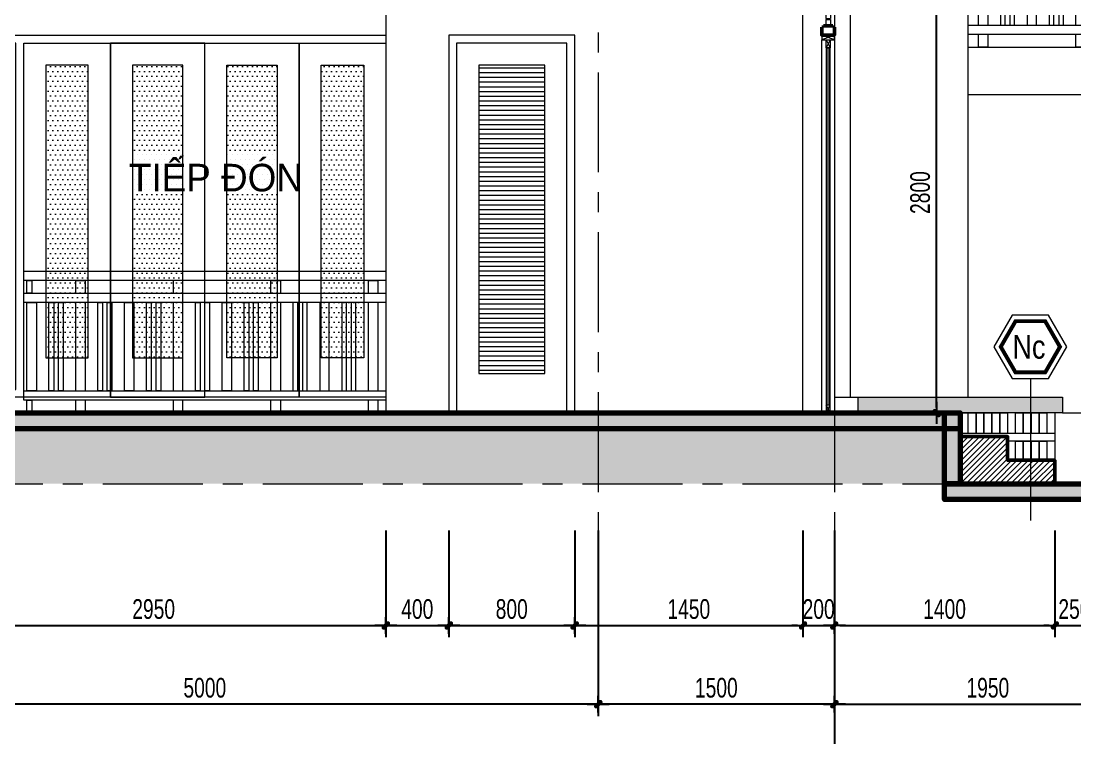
# Model space of a CAD drawing. Header units: inches. Extents: x 88947 to 296847, y 35049 to 161062.
# Drawn here: x 221069 to 227764, y 145043 to 149597 of the extents above; entities that cross this region are included whole.
import ezdxf
from ezdxf.xclip import XClip

# ---------------------------------------------------------------- set-up
doc = ezdxf.new("R2010")
doc.units = ezdxf.units.IN
doc.header["$MEASUREMENT"] = 0
doc.header["$XCLIPFRAME"] = 0
doc.header["$PDMODE"] = 1
doc.linetypes.add('ACAD_ISO03W100', pattern=[30, 12, -18])
doc.linetypes.add('CENTER', pattern=[50.8, 31.75, -6.35, 6.35, -6.35])
for name, color, linetype, lineweight in [('A-Dims', 145, 'Continuous', 25), ('CUA', 42, 'Continuous', 20), ('DIM', 7, 'Continuous', 25), ('HACTH', 8, 'Continuous', 5), ('KHUNG 1', 6, 'Continuous', 70), ('KY HIEU', 4, 'Continuous', 25), ('mb$0$CUA', 42, 'Continuous', 20), ('mb$0$net manh', 251, 'Continuous', 5), ('THAY', 3, 'Continuous', 18), ('TRUC', 252, 'ACAD_ISO03W100', 13), ('TUONG', 4, 'Continuous', 50)]:
    doc.layers.add(name, color=color, linetype=linetype, lineweight=lineweight)
doc.layers.add('text', color=2, linetype='Continuous')
doc.styles.add('DDCo-B-Helve-condense', font='VHELVCB.TTF')
doc.styles.add('FRANKO', font='VFRANKO.TTF')
doc.styles.add('VNI-HELVE-CONDENSE', font='VNARIAL.TTF', dxfattribs={"width": 0.7})
doc.dimstyles.new('TAS-100', dxfattribs={"dimscale": 50, "dimtxt": 2.5, "dimasz": 0.7, "dimexe": 1.5, "dimexo": 1.5, "dimgap": 0.8, "dimtad": 1, "dimdec": 0, "dimzin": 3, "dimdsep": 46, "dimtxsty": 'VNI-HELVE-CONDENSE', "dimblk": 'TICK', "dimcen": 2.5, "dimclrt": 71, "dimazin": 2, "dimtfac": 0.75, "dimtdec": 0, "dimtix": 1, "dimtmove": 2, "dimatfit": 2, "dimldrblk": 'TICK123', "dimfxl": 1.5, "dimtolj": 1, "dimtzin": 0, "dimarcsym": 0})
pattern_1 = [(45, (219835.79, 146657.526), (13.25825, 48.61359), [62.5, -12.5, 0, -12.5])]
pattern_2 = [(45, (227035.79, 146657.526), (-17.6777, 17.6777), [])]
pattern_3 = [(37.5, (348452.225, 85915.8), (-0.6299336, 19.2682377), [0, -15.2, 0, -17, 0, -16.25]), (7.5, (348452.225, 85915.8), (17.697767, 28.2214607), [0, -8.2, 0, -13.7, 0, -5.25]), (327.5, (348439.925, 85915.8), (31.1414186, 0.0565905), [0, -5, 0, -18, 0, -23.5]), (317.5, (348439.925, 85915.8), (30.061266, 8.7767556), [0, -2.5, 0, -11.8, 0, -13.5])]

# ---------------------------------------------------------------- blocks, each defined once
blk = doc.blocks.new('TICK')
at = {"layer": 'A-Dims', "color": 1}
for p, q in [((-2, 0), (2, 0)), ((0, 1.5), (0, -1.5))]:
    blk.add_line(p, q, dxfattribs=at)
at = {"layer": 'A-Dims', "color": 1, "const_width": 0.788}
blk.add_lwpolyline([(-0.33, -0.35), (0.38, 0.38)], dxfattribs=at)
at = {"layer": 'A-Dims', "color": 1, "const_width": 0.394}
for points in [[(0.24, 0.52, -0.414214), (0.52, 0.52, -1)], [(0.52, 0.52, -0.414214), (0.52, 0.24, -1)], [(-0.47, -0.21, 0.414214), (-0.47, -0.49, 1)], [(-0.47, -0.49, 0.414214), (-0.19, -0.49, 1)]]:
    blk.add_lwpolyline(points, format="xyb", dxfattribs=at)
blk = doc.blocks.new('*D1147')
at = {"layer": 'Defpoints', "color": 0}
for p in [(223385.8, 146436), (223785.8, 146436), (223785.8, 145757.5)]:
    blk.add_point(p, dxfattribs=at)
at = {"layer": 'DIM', "color": 0, "lineweight": -2}
for p, q in [((223385.8, 146361), (223385.8, 145682.5)), ((223785.8, 146361), (223785.8, 145682.5)), ((223420.8, 145757.5), (223750.8, 145757.5))]:
    blk.add_line(p, q, dxfattribs=at)
at = {"layer": 'DIM', "color": 0, "lineweight": -2, "xscale": 35, "yscale": 35, "zscale": 35, "rotation": 180}
blk.add_blockref('TICK', (223385.8, 145757.5), dxfattribs=at)
at = {"layer": 'DIM', "color": 0, "lineweight": -2, "xscale": 35, "yscale": 35, "zscale": 35}
blk.add_blockref('TICK', (223785.8, 145757.5), dxfattribs=at)
at = {"layer": 'DIM', "color": 71, "insert": (223585.8, 145861.3), "char_height": 125, "attachment_point": 5, "style": 'VNI-HELVE-CONDENSE'}
blk.add_mtext('\\A1;400', dxfattribs=at)
blk = doc.blocks.new('TICK123')
at = {"layer": 'A-Dims', "color": 1}
blk.add_lwpolyline([(0.05, 0, 0, 0.84, 0), (-2.11, 0, 8.4, 8.4, 0)], format="xyseb", dxfattribs=at)
blk = doc.blocks.new('*D1148')
at = {"layer": 'Defpoints', "color": 0}
for p in [(223785.8, 146436), (224585.8, 146436), (224585.8, 145757.5)]:
    blk.add_point(p, dxfattribs=at)
at = {"layer": 'DIM', "color": 0, "lineweight": -2}
for p, q in [((223785.8, 146361), (223785.8, 145682.5)), ((224585.8, 146361), (224585.8, 145682.5)), ((223820.8, 145757.5), (224550.8, 145757.5))]:
    blk.add_line(p, q, dxfattribs=at)
at = {"layer": 'DIM', "color": 0, "lineweight": -2, "xscale": 35, "yscale": 35, "zscale": 35, "rotation": 180}
blk.add_blockref('TICK', (223785.8, 145757.5), dxfattribs=at)
at = {"layer": 'DIM', "color": 0, "lineweight": -2, "xscale": 35, "yscale": 35, "zscale": 35}
blk.add_blockref('TICK', (224585.8, 145757.5), dxfattribs=at)
at = {"layer": 'DIM', "color": 71, "insert": (224185.8, 145861.3), "char_height": 125, "attachment_point": 5, "style": 'VNI-HELVE-CONDENSE'}
blk.add_mtext('\\A1;800', dxfattribs=at)
blk = doc.blocks.new('*D1149')
at = {"layer": 'Defpoints', "color": 0}
for p in [(224585.8, 146436), (226035.8, 146436), (226035.8, 145757.5)]:
    blk.add_point(p, dxfattribs=at)
at = {"layer": 'DIM', "color": 0, "lineweight": -2}
for p, q in [((224585.8, 146361), (224585.8, 145682.5)), ((226035.8, 146361), (226035.8, 145682.5)), ((224620.8, 145757.5), (226000.8, 145757.5))]:
    blk.add_line(p, q, dxfattribs=at)
at = {"layer": 'DIM', "color": 0, "lineweight": -2, "xscale": 35, "yscale": 35, "zscale": 35, "rotation": 180}
blk.add_blockref('TICK', (224585.8, 145757.5), dxfattribs=at)
at = {"layer": 'DIM', "color": 0, "lineweight": -2, "xscale": 35, "yscale": 35, "zscale": 35}
blk.add_blockref('TICK', (226035.8, 145757.5), dxfattribs=at)
at = {"layer": 'DIM', "color": 71, "insert": (225310.8, 145861.3), "char_height": 125, "attachment_point": 5, "style": 'VNI-HELVE-CONDENSE'}
blk.add_mtext('\\A1;1450', dxfattribs=at)
blk = doc.blocks.new('*D1150')
at = {"layer": 'Defpoints', "color": 0}
for p in [(226035.8, 146436), (226235.8, 146436), (226235.8, 145757.5)]:
    blk.add_point(p, dxfattribs=at)
at = {"layer": 'DIM', "color": 0, "lineweight": -2}
for p, q in [((226035.8, 146361), (226035.8, 145682.5)), ((226235.8, 146361), (226235.8, 145682.5)), ((226000.8, 145757.5), (225965.8, 145757.5)), ((226035.8, 145757.5), (226235.8, 145757.5)), ((226270.8, 145757.5), (226305.8, 145757.5))]:
    blk.add_line(p, q, dxfattribs=at)
at = {"layer": 'DIM', "color": 0, "lineweight": -2, "xscale": 35, "yscale": 35, "zscale": 35}
blk.add_blockref('TICK', (226035.8, 145757.5), dxfattribs=at)
at = {"layer": 'DIM', "color": 0, "lineweight": -2, "xscale": 35, "yscale": 35, "zscale": 35, "rotation": 180}
blk.add_blockref('TICK', (226235.8, 145757.5), dxfattribs=at)
at = {"layer": 'DIM', "color": 71, "insert": (226135.8, 145861.3), "char_height": 125, "attachment_point": 5, "style": 'VNI-HELVE-CONDENSE'}
blk.add_mtext('\\A1;200', dxfattribs=at)
blk = doc.blocks.new('*D1151')
at = {"layer": 'Defpoints', "color": 0}
for p in [(226235.8, 146436), (227635.8, 146436), (227635.8, 145757.5)]:
    blk.add_point(p, dxfattribs=at)
at = {"layer": 'DIM', "color": 0, "lineweight": -2}
for p, q in [((226235.8, 146361), (226235.8, 145682.5)), ((227635.8, 146361), (227635.8, 145682.5)), ((226270.8, 145757.5), (227600.8, 145757.5))]:
    blk.add_line(p, q, dxfattribs=at)
at = {"layer": 'DIM', "color": 0, "lineweight": -2, "xscale": 35, "yscale": 35, "zscale": 35, "rotation": 180}
blk.add_blockref('TICK', (226235.8, 145757.5), dxfattribs=at)
at = {"layer": 'DIM', "color": 0, "lineweight": -2, "xscale": 35, "yscale": 35, "zscale": 35}
blk.add_blockref('TICK', (227635.8, 145757.5), dxfattribs=at)
at = {"layer": 'DIM', "color": 71, "insert": (226935.8, 145861.3), "char_height": 125, "attachment_point": 5, "style": 'VNI-HELVE-CONDENSE'}
blk.add_mtext('\\A1;1400', dxfattribs=at)
blk = doc.blocks.new('*D1152')
at = {"layer": 'Defpoints', "color": 0}
for p in [(227635.8, 146436), (227885.8, 146436), (227885.8, 145757.5)]:
    blk.add_point(p, dxfattribs=at)
at = {"layer": 'DIM', "color": 0, "lineweight": -2}
for p, q in [((227635.8, 146361), (227635.8, 145682.5)), ((227885.8, 146361), (227885.8, 145682.5)), ((227600.8, 145757.5), (227565.8, 145757.5)), ((227635.8, 145757.5), (227885.8, 145757.5)), ((227920.8, 145757.5), (227955.8, 145757.5))]:
    blk.add_line(p, q, dxfattribs=at)
at = {"layer": 'DIM', "color": 0, "lineweight": -2, "xscale": 35, "yscale": 35, "zscale": 35}
blk.add_blockref('TICK', (227635.8, 145757.5), dxfattribs=at)
at = {"layer": 'DIM', "color": 0, "lineweight": -2, "xscale": 35, "yscale": 35, "zscale": 35, "rotation": 180}
blk.add_blockref('TICK', (227885.8, 145757.5), dxfattribs=at)
at = {"layer": 'DIM', "color": 71, "insert": (227760.8, 145861.3), "char_height": 125, "attachment_point": 5, "style": 'VNI-HELVE-CONDENSE'}
blk.add_mtext('\\A1;250', dxfattribs=at)
blk = doc.blocks.new('*D1154')
at = {"layer": 'Defpoints', "color": 0}
for p in [(226235.8, 146436), (228185.8, 146436), (228185.8, 145257.5)]:
    blk.add_point(p, dxfattribs=at)
at = {"layer": 'DIM', "color": 0, "lineweight": -2}
for p, q in [((226235.8, 146361), (226235.8, 145182.5)), ((228185.8, 146361), (228185.8, 145182.5)), ((226270.8, 145257.5), (228150.8, 145257.5))]:
    blk.add_line(p, q, dxfattribs=at)
at = {"layer": 'DIM', "color": 0, "lineweight": -2, "xscale": 35, "yscale": 35, "zscale": 35, "rotation": 180}
blk.add_blockref('TICK', (226235.8, 145257.5), dxfattribs=at)
at = {"layer": 'DIM', "color": 0, "lineweight": -2, "xscale": 35, "yscale": 35, "zscale": 35}
blk.add_blockref('TICK', (228185.8, 145257.5), dxfattribs=at)
at = {"layer": 'DIM', "color": 71, "insert": (227210.8, 145361.3), "char_height": 125, "attachment_point": 5, "style": 'VNI-HELVE-CONDENSE'}
blk.add_mtext('\\A1;1950', dxfattribs=at)
blk = doc.blocks.new('*D1155')
at = {"layer": 'Defpoints', "color": 0}
for p in [(224735.8, 146436), (226235.8, 146436), (224735.8, 145257.5)]:
    blk.add_point(p, dxfattribs=at)
at = {"layer": 'DIM', "color": 0, "lineweight": -2}
for p, q in [((224735.8, 146361), (224735.8, 145182.5)), ((226235.8, 146361), (226235.8, 145182.5)), ((226200.8, 145257.5), (224770.8, 145257.5))]:
    blk.add_line(p, q, dxfattribs=at)
at = {"layer": 'DIM', "color": 0, "lineweight": -2, "xscale": 35, "yscale": 35, "zscale": 35, "rotation": 180}
blk.add_blockref('TICK', (224735.8, 145257.5), dxfattribs=at)
at = {"layer": 'DIM', "color": 0, "lineweight": -2, "xscale": 35, "yscale": 35, "zscale": 35}
blk.add_blockref('TICK', (226235.8, 145257.5), dxfattribs=at)
at = {"layer": 'DIM', "color": 71, "insert": (225485.8, 145361.3), "char_height": 125, "attachment_point": 5, "style": 'VNI-HELVE-CONDENSE'}
blk.add_mtext('\\A1;1500', dxfattribs=at)
blk = doc.blocks.new('*D1156')
at = {"layer": 'Defpoints', "color": 0}
for p in [(219735.8, 146436), (224735.8, 146436), (219735.8, 145257.5)]:
    blk.add_point(p, dxfattribs=at)
at = {"layer": 'DIM', "color": 0, "lineweight": -2}
for p, q in [((219735.8, 146361), (219735.8, 145182.5)), ((224735.8, 146361), (224735.8, 145182.5)), ((224700.8, 145257.5), (219770.8, 145257.5))]:
    blk.add_line(p, q, dxfattribs=at)
at = {"layer": 'DIM', "color": 0, "lineweight": -2, "xscale": 35, "yscale": 35, "zscale": 35, "rotation": 180}
blk.add_blockref('TICK', (219735.8, 145257.5), dxfattribs=at)
at = {"layer": 'DIM', "color": 0, "lineweight": -2, "xscale": 35, "yscale": 35, "zscale": 35}
blk.add_blockref('TICK', (224735.8, 145257.5), dxfattribs=at)
at = {"layer": 'DIM', "color": 71, "insert": (222235.8, 145361.3), "char_height": 125, "attachment_point": 5, "style": 'VNI-HELVE-CONDENSE'}
blk.add_mtext('\\A1;5000', dxfattribs=at)
blk = doc.blocks.new('*D1157')
at = {"layer": 'Defpoints', "color": 0}
for p in [(219735.8, 146436), (226235.8, 146436), (219735.8, 144757.5)]:
    blk.add_point(p, dxfattribs=at)
at = {"layer": 'DIM', "color": 0, "lineweight": -2}
for p, q in [((219735.8, 146361), (219735.8, 144682.5)), ((226235.8, 146361), (226235.8, 144682.5)), ((226200.8, 144757.5), (219770.8, 144757.5))]:
    blk.add_line(p, q, dxfattribs=at)
at = {"layer": 'DIM', "color": 0, "lineweight": -2, "xscale": 35, "yscale": 35, "zscale": 35, "rotation": 180}
blk.add_blockref('TICK', (219735.8, 144757.5), dxfattribs=at)
at = {"layer": 'DIM', "color": 0, "lineweight": -2, "xscale": 35, "yscale": 35, "zscale": 35}
blk.add_blockref('TICK', (226235.8, 144757.5), dxfattribs=at)
at = {"layer": 'DIM', "color": 71, "insert": (222985.8, 144861.3), "char_height": 125, "attachment_point": 5, "style": 'VNI-HELVE-CONDENSE'}
blk.add_mtext('\\A1;6500', dxfattribs=at)
blk = doc.blocks.new('*D2436')
at = {"layer": 'Defpoints', "color": 0}
for p in [(226235.8, 146436), (228185.8, 146436), (228185.8, 144757.5)]:
    blk.add_point(p, dxfattribs=at)
at = {"layer": 'DIM', "color": 0, "lineweight": -2}
for p, q in [((226235.8, 146361), (226235.8, 144682.5)), ((228185.8, 146361), (228185.8, 144682.5)), ((226270.8, 144757.5), (228150.8, 144757.5))]:
    blk.add_line(p, q, dxfattribs=at)
at = {"layer": 'DIM', "color": 0, "lineweight": -2, "xscale": 35, "yscale": 35, "zscale": 35, "rotation": 180}
blk.add_blockref('TICK', (226235.8, 144757.5), dxfattribs=at)
at = {"layer": 'DIM', "color": 0, "lineweight": -2, "xscale": 35, "yscale": 35, "zscale": 35}
blk.add_blockref('TICK', (228185.8, 144757.5), dxfattribs=at)
at = {"layer": 'DIM', "color": 71, "insert": (227210.8, 144861.3), "char_height": 125, "attachment_point": 5, "style": 'VNI-HELVE-CONDENSE'}
blk.add_mtext('\\A1;1950', dxfattribs=at)
blk = doc.blocks.new('A$C2DBA7D71')
at = {"layer": 'THAY'}
for p, q in [((-55, 340), (-55, 300)), ((-25, 340), (-25, 300)), ((-55, 300), (-25, 300)), ((-55, 295), (-25, 295)), ((-55, 295), (-55, 105)), ((-50, 300), (-50, 295)), ((-30, 300), (-30, 295)), ((-25, 295), (-25, 105)), ((-55, 105), (-25, 105)), ((-55, 100), (-25, 100)), ((-55, 100), (-55, 60)), ((-50, 100), (-50, 105)), ((-30, 100), (-30, 105)), ((-25, 100), (-25, 60))]:
    blk.add_line(p, q, dxfattribs=at)
at = {"layer": 'TUONG'}
for p, q in [((-70, 350), (-80, 350)), ((-70, 350), (-70, 340)), ((-10, 350), (-10, 340)), ((-10, 350), (0, 350)), ((-70, 50), (-80, 50)), ((-70, 50), (-70, 60)), ((-10, 50), (-10, 60)), ((-10, 50), (0, 50))]:
    blk.add_line(p, q, dxfattribs=at)
for points in [[(-80, 350), (-80, 400), (0, 400), (0, 350)], [(-10, 340), (-70, 340)], [(-80, 50), (-80, 0), (0, 0), (0, 50)], [(-10, 60), (-70, 60)]]:
    blk.add_lwpolyline(points, dxfattribs=at)
blk = doc.blocks.new('*D3948')
at = {"layer": 'Defpoints', "color": 0}
for p in [(226235.8, 146436), (228185.8, 146436), (228185.8, 145257.5)]:
    blk.add_point(p, dxfattribs=at)
at = {"layer": 'DIM', "color": 0, "lineweight": -2}
for p, q in [((226235.8, 146361), (226235.8, 145182.5)), ((228185.8, 146361), (228185.8, 145182.5)), ((226270.8, 145257.5), (228150.8, 145257.5))]:
    blk.add_line(p, q, dxfattribs=at)
at = {"layer": 'DIM', "color": 0, "lineweight": -2, "xscale": 35, "yscale": 35, "zscale": 35, "rotation": 180}
blk.add_blockref('TICK', (226235.8, 145257.5), dxfattribs=at)
at = {"layer": 'DIM', "color": 0, "lineweight": -2, "xscale": 35, "yscale": 35, "zscale": 35}
blk.add_blockref('TICK', (228185.8, 145257.5), dxfattribs=at)
at = {"layer": 'DIM', "color": 71, "insert": (227210.8, 145361.3), "char_height": 125, "attachment_point": 5, "style": 'VNI-HELVE-CONDENSE'}
blk.add_mtext('\\A1;1950', dxfattribs=at)
blk = doc.blocks.new('*D3949')
at = {"layer": 'Defpoints', "color": 0}
for p in [(224735.8, 146436), (226235.8, 146436), (224735.8, 145257.5)]:
    blk.add_point(p, dxfattribs=at)
at = {"layer": 'DIM', "color": 0, "lineweight": -2}
for p, q in [((224735.8, 146361), (224735.8, 145182.5)), ((226235.8, 146361), (226235.8, 145182.5)), ((226200.8, 145257.5), (224770.8, 145257.5))]:
    blk.add_line(p, q, dxfattribs=at)
at = {"layer": 'DIM', "color": 0, "lineweight": -2, "xscale": 35, "yscale": 35, "zscale": 35, "rotation": 180}
blk.add_blockref('TICK', (224735.8, 145257.5), dxfattribs=at)
at = {"layer": 'DIM', "color": 0, "lineweight": -2, "xscale": 35, "yscale": 35, "zscale": 35}
blk.add_blockref('TICK', (226235.8, 145257.5), dxfattribs=at)
at = {"layer": 'DIM', "color": 71, "insert": (225485.8, 145361.3), "char_height": 125, "attachment_point": 5, "style": 'VNI-HELVE-CONDENSE'}
blk.add_mtext('\\A1;1500', dxfattribs=at)
blk = doc.blocks.new('*D3950')
at = {"layer": 'Defpoints', "color": 0}
for p in [(219735.8, 146436), (224735.8, 146436), (219735.8, 145257.5)]:
    blk.add_point(p, dxfattribs=at)
at = {"layer": 'DIM', "color": 0, "lineweight": -2}
for p, q in [((219735.8, 146361), (219735.8, 145182.5)), ((224735.8, 146361), (224735.8, 145182.5)), ((224700.8, 145257.5), (219770.8, 145257.5))]:
    blk.add_line(p, q, dxfattribs=at)
at = {"layer": 'DIM', "color": 0, "lineweight": -2, "xscale": 35, "yscale": 35, "zscale": 35, "rotation": 180}
blk.add_blockref('TICK', (219735.8, 145257.5), dxfattribs=at)
at = {"layer": 'DIM', "color": 0, "lineweight": -2, "xscale": 35, "yscale": 35, "zscale": 35}
blk.add_blockref('TICK', (224735.8, 145257.5), dxfattribs=at)
at = {"layer": 'DIM', "color": 71, "insert": (222235.8, 145361.3), "char_height": 125, "attachment_point": 5, "style": 'VNI-HELVE-CONDENSE'}
blk.add_mtext('\\A1;5000', dxfattribs=at)
blk = doc.blocks.new('A$C57A01009')
for points in [[(1600, 840), (-1600, 840), (-1600, 900), (1600, 900), (1600, 840), (1600, 840)], [(-1270, 760), (-1270, 840), (-1210, 840), (-1210, 760)], [(-590, 760), (-590, 840), (-650, 840), (-650, 760)], [(-30, 760), (-30, 840), (30, 840), (30, 760)], [(590, 760), (590, 840), (650, 840), (650, 760)], [(1270, 760), (1270, 840), (1210, 840), (1210, 760)], [(1600, 700), (-1600, 700), (-1600, 760), (1600, 760), (1600, 700), (1600, 700)], [(-1270, 140), (-1270, 700)], [(-1210, 700), (-1210, 140)], [(-650, 700), (-650, 140)], [(-590, 140), (-590, 700)], [(-30, 140), (-30, 700)], [(30, 700), (30, 140)], [(590, 140), (590, 700)], [(650, 700), (650, 140)], [(1210, 700), (1210, 140)], [(1270, 140), (1270, 700)], [(1600, 80), (-1600, 80), (-1600, 140), (1600, 140), (1600, 80), (1600, 80)], [(-1210, 80), (-1210, 0), (-1270, 0), (-1270, 80)], [(-650, 80), (-650, 0), (-590, 0), (-590, 80)], [(30, 80), (30, 0), (-30, 0), (-30, 80)], [(650, 80), (650, 0), (590, 0), (590, 80)], [(1210, 80), (1210, 0), (1270, 0), (1270, 80)]]:
    blk.add_lwpolyline(points)
for points in [[(-1580, 840), (-1550, 840), (-1550, 760), (-1580, 760)], [(1580, 840), (1550, 840), (1550, 760), (1580, 760)], [(-1580, 700), (-1520, 700), (-1520, 140), (-1580, 140)], [(-1440, 700), (-1410, 700), (-1410, 140), (-1440, 140)], [(-1380, 700), (-1350, 700), (-1350, 140), (-1380, 140)], [(-1130, 700), (-1100, 700), (-1100, 140), (-1130, 140)], [(-1070, 700), (-1040, 700), (-1040, 140), (-1070, 140)], [(-960, 700), (-900, 700), (-900, 140), (-960, 140)], [(-820, 700), (-790, 700), (-790, 140), (-820, 140)], [(-760, 700), (-730, 700), (-730, 140), (-760, 140)], [(-510, 700), (-480, 700), (-480, 140), (-510, 140)], [(-450, 700), (-420, 700), (-420, 140), (-450, 140)], [(-340, 700), (-280, 700), (-280, 140), (-340, 140)], [(-200, 700), (-170, 700), (-170, 140), (-200, 140)], [(-140, 700), (-110, 700), (-110, 140), (-140, 140)], [(140, 700), (110, 700), (110, 140), (140, 140)], [(200, 700), (170, 700), (170, 140), (200, 140)], [(340, 700), (280, 700), (280, 140), (340, 140)], [(450, 700), (420, 700), (420, 140), (450, 140)], [(510, 700), (480, 700), (480, 140), (510, 140)], [(760, 700), (730, 700), (730, 140), (760, 140)], [(820, 700), (790, 700), (790, 140), (820, 140)], [(960, 700), (900, 700), (900, 140), (960, 140)], [(1070, 700), (1040, 700), (1040, 140), (1070, 140)], [(1130, 700), (1100, 700), (1100, 140), (1130, 140)], [(1380, 700), (1350, 700), (1350, 140), (1380, 140)], [(1440, 700), (1410, 700), (1410, 140), (1440, 140)], [(1580, 700), (1520, 700), (1520, 140), (1580, 140)], [(-1580, 80), (-1550, 80), (-1550, 0), (-1580, 0)], [(1580, 80), (1550, 80), (1550, 0), (1580, 0)]]:
    blk.add_lwpolyline(points, close=True)
blk = doc.blocks.new('A$C08282F23')
at = {"layer": 'HACTH'}
h = blk.add_hatch(dxfattribs=at)
h.set_pattern_fill('DOTS', color=256, scale=500, style=0)
h.set_pattern_definition([(0, (-1750, 50), (15.625, 31.25), [0, -31.25])])
h.paths.add_polyline_path([(-1200, 150), (-1200, 2350), (-1750, 2350), (-1750, 150)])
h = blk.add_hatch(dxfattribs=at)
h.set_pattern_fill('DOTS', color=256, scale=500, style=0)
h.set_pattern_definition([(180, (1750, 50), (-15.625, 31.25), [0, -31.25])])
h.paths.add_polyline_path([(1200, 150), (1200, 2350), (1750, 2350), (1750, 150)])
h = blk.add_hatch(dxfattribs=at)
h.set_pattern_fill('DOTS', color=256, scale=500, style=0)
h.set_pattern_definition([(0, (-1010, 90), (15.625, 31.25), [0, -31.25])])
h.paths.add_polyline_path([(-740, 2210), (-1010, 2210), (-1010, 350), (-740, 350)])
h = blk.add_hatch(dxfattribs=at)
h.set_pattern_fill('DOTS', color=256, scale=500, style=0)
h.set_pattern_definition([(0, (-460, 90), (15.625, 31.25), [0, -31.25])])
h.paths.add_polyline_path([(-140, 2210), (-460, 2210), (-460, 350), (-140, 350)])
h = blk.add_hatch(dxfattribs=at)
h.set_pattern_fill('DOTS', color=256, scale=500, style=0)
h.set_pattern_definition([(180, (460, 90), (-15.625, 31.25), [0, -31.25])])
h.paths.add_polyline_path([(140, 2210), (460, 2210), (460, 350), (140, 350)])
h = blk.add_hatch(dxfattribs=at)
h.set_pattern_fill('DOTS', color=256, scale=500, style=0)
h.set_pattern_definition([(180, (1010, 90), (-15.625, 31.25), [0, -31.25])])
h.paths.add_polyline_path([(740, 2210), (1010, 2210), (1010, 350), (740, 350)])
at = {"layer": 'CUA'}
for points in [[(-1200, 100), (-1800, 100), (-1800, 2400), (-1200, 2400)], [(-1200, 150), (-1200, 2350), (-1750, 2350), (-1750, 150), (-1200, 150)], [(1200, 2400), (-1200, 2400)], [(-600, 2350), (-1150, 2350), (-1150, 100), (-600, 100), (-600, 2350)], [(600, 2350), (-600, 2350)], [(-600, 100), (-600, 2350)], [(600, 100), (1150, 100), (1150, 2350), (600, 2350), (600, 100)], [(600, 100), (600, 2350)], [(1200, 100), (1800, 100), (1800, 2400), (1200, 2400)], [(1200, 150), (1200, 2350), (1750, 2350), (1750, 150), (1200, 150)], [(140, 2210), (460, 2210)], [(-1200, 100), (1200, 100)], [(-600, 100), (600, 100)]]:
    blk.add_lwpolyline(points, dxfattribs=at)
for points in [[(0, 2350), (-600, 2350), (-600, 100), (0, 100)], [(0, 2350), (600, 2350), (600, 100), (0, 100)], [(-740, 2210), (-1010, 2210), (-1010, 350), (-740, 350)], [(-140, 2210), (-460, 2210), (-460, 350), (-140, 350)], [(140, 2210), (460, 2210), (460, 350), (140, 350)], [(740, 2210), (1010, 2210), (1010, 350), (740, 350)]]:
    blk.add_lwpolyline(points, close=True, dxfattribs=at)
blk = doc.blocks.new('*D4064')
at = {"layer": 'Defpoints', "color": 0}
for p in [(220435.8, 146436), (223385.8, 146436), (223385.8, 145757.5)]:
    blk.add_point(p, dxfattribs=at)
at = {"layer": 'DIM', "color": 0, "lineweight": -2}
for p, q in [((220435.8, 146361), (220435.8, 145682.5)), ((223385.8, 146361), (223385.8, 145682.5)), ((220470.8, 145757.5), (223350.8, 145757.5))]:
    blk.add_line(p, q, dxfattribs=at)
at = {"layer": 'DIM', "color": 0, "lineweight": -2, "xscale": 35, "yscale": 35, "zscale": 35, "rotation": 180}
blk.add_blockref('TICK', (220435.8, 145757.5), dxfattribs=at)
at = {"layer": 'DIM', "color": 0, "lineweight": -2, "xscale": 35, "yscale": 35, "zscale": 35}
blk.add_blockref('TICK', (223385.8, 145757.5), dxfattribs=at)
at = {"layer": 'DIM', "color": 71, "insert": (221910.8, 145861.3), "char_height": 125, "attachment_point": 5, "style": 'VNI-HELVE-CONDENSE'}
blk.add_mtext('\\A1;2950', dxfattribs=at)
blk = doc.blocks.new('*D4067')
at = {"layer": 'Defpoints', "color": 0}
for p in [(226335.8, 149907.5), (226884.8, 149907.5), (226335.8, 147107.5)]:
    blk.add_point(p, dxfattribs=at)
at = {"layer": 'DIM', "color": 0, "lineweight": -2}
for p, q in [((226410.8, 149907.5), (226959.8, 149907.5)), ((226884.8, 147142.5), (226884.8, 149872.5)), ((226410.8, 147107.5), (226959.8, 147107.5))]:
    blk.add_line(p, q, dxfattribs=at)
at = {"layer": 'DIM', "color": 0, "lineweight": -2, "xscale": 35, "yscale": 35, "zscale": 35}
for p, rotation in [((226884.8, 149907.5), 90), ((226884.8, 147107.5), 270)]:
    blk.add_blockref('TICK', p, dxfattribs=dict(at, rotation=rotation))
at = {"layer": 'DIM', "color": 71, "insert": (226781, 148507.5), "char_height": 125, "attachment_point": 5, "rotation": 90, "style": 'VNI-HELVE-CONDENSE'}
blk.add_mtext('\\A1;2800', dxfattribs=at)

msp = doc.modelspace()

# ---------------------------------------------------------------- hatches: boundary and pattern name
at = {"layer": 'HACTH'}
h = msp.add_hatch(dxfattribs=at)
h.set_pattern_fill('_USER', color=256, scale=30, style=0, pattern_type=0)
h.set_pattern_definition([(0, (190, 140), (0, 30), [])])
h.paths.add_polyline_path([(224395.8, 147357.5), (224395.8, 149317.5), (223975.8, 149317.5), (223975.8, 147357.5)])
h = msp.add_hatch(dxfattribs=at)
h.set_pattern_fill('AR-SAND', color=256, scale=10, style=0)
h.set_pattern_definition(pattern_3)
h.paths.add_polyline_path([(227685.9, 147207.5), (227479.9, 147207.5), (227479.9, 147107.5), (227655.9, 147107.5), (227685.9, 147107.5)])
h.paths.add_polyline_path([(226385.8, 147207.5), (226385.8, 147107.5), (227479.9, 147107.5), (227479.9, 147207.5), (227285.9, 147207.5), (227285.9, 147207.5), (226335.8, 147207.5), (226335.8, 147207.5)])
h = msp.add_hatch(dxfattribs=at)
h.set_pattern_fill('AR-SAND', color=256, scale=10, style=0)
h.set_pattern_definition(pattern_3)
h.paths.add_polyline_path([(227685.9, 147207.5), (227479.9, 147207.5), (227479.9, 147107.5), (227655.9, 147107.5), (227685.9, 147107.5)])
h.paths.add_polyline_path([(226385.8, 147207.5), (226385.8, 147107.5), (227479.9, 147107.5), (227479.9, 147207.5), (227285.9, 147207.5), (227285.9, 147207.5), (226335.8, 147207.5), (226335.8, 147207.5)])
h = msp.add_hatch(dxfattribs=at)
h.set_pattern_fill('ANSI36', color=256, scale=200, style=0)
h.set_pattern_definition(pattern_1)
h.paths.add_polyline_path([(224735.8, 147007.5), (220148.4, 147007.5), (220148.4, 146657.5), (224735.8, 146657.5)])
h.paths.add_polyline_path([(226235.8, 147007.5), (224735.8, 147007.5), (224735.8, 146657.5), (226235.8, 146657.5)])
h.paths.add_polyline_path([(226935.8, 147007.5), (226235.8, 147007.5), (226235.8, 146657.5), (226935.8, 146657.5)])
h.paths.add_polyline_path([(220148.4, 147007.5), (219835.8, 147007.5), (219835.8, 146657.5), (220148.4, 146657.5)])
h = msp.add_hatch(dxfattribs=at)
h.set_pattern_fill('ANSI36', color=256, scale=200, style=0)
h.set_pattern_definition(pattern_1)
h.paths.add_polyline_path([(224735.8, 147007.5), (220148.4, 147007.5), (220148.4, 146657.5), (224735.8, 146657.5)])
h.paths.add_polyline_path([(226235.8, 147007.5), (224735.8, 147007.5), (224735.8, 146657.5), (226235.8, 146657.5)])
h.paths.add_polyline_path([(226935.8, 147007.5), (226235.8, 147007.5), (226235.8, 146657.5), (226935.8, 146657.5)])
h.paths.add_polyline_path([(220148.4, 147007.5), (219835.8, 147007.5), (219835.8, 146657.5), (220148.4, 146657.5)])
h = msp.add_hatch(dxfattribs=at)
h.set_pattern_fill('ANSI31', color=256, scale=200, style=0)
h.set_pattern_definition(pattern_2)
h.paths.add_polyline_path([(227480.9, 146807.5), (227435.9, 146807.5), (227385.9, 146807.5), (227335.8, 146807.5), (227335.8, 146957.5), (227035.8, 146957.5), (227035.8, 146657.5), (227480.9, 146657.5)])
h.paths.add_polyline_path([(227635.8, 146807.5), (227480.9, 146807.5), (227480.9, 146657.5), (227635.8, 146657.5)])
h = msp.add_hatch(dxfattribs=at)
h.set_pattern_fill('ANSI31', color=256, scale=200, style=0)
h.set_pattern_definition(pattern_2)
h.paths.add_polyline_path([(227480.9, 146807.5), (227435.9, 146807.5), (227385.9, 146807.5), (227335.8, 146807.5), (227335.8, 146957.5), (227035.8, 146957.5), (227035.8, 146657.5), (227480.9, 146657.5)])
h.paths.add_polyline_path([(227635.8, 146807.5), (227480.9, 146807.5), (227480.9, 146657.5), (227635.8, 146657.5)])

# ---------------------------------------------------------------- linework, layer by layer
at = {"layer": 'CUA'}
for points in [[(224585.8, 147107.5), (224585.8, 149507.5), (223785.8, 149507.5), (223785.8, 147107.5)], [(224535.8, 147107.5), (224535.8, 149457.5), (223835.8, 149457.5), (223835.8, 147107.5)], [(226235.8, 149507.5), (226155.8, 149507.5), (226155.8, 149477.5), (226235.8, 149477.5)], [(226183.3, 149477.5), (226208.3, 149477.5), (226208.3, 149427.5), (226183.3, 149427.5)], [(224395.8, 147357.5), (224395.8, 149317.5), (223975.8, 149317.5), (223975.8, 147357.5)], [(226183.3, 147107.5), (226208.3, 147107.5), (226208.3, 147157.5), (226183.3, 147157.5)]]:
    msp.add_lwpolyline(points, close=True, dxfattribs=at)
at = {"layer": 'HACTH', "color": 252}
msp.add_lwpolyline([(227712.2, 147527.7), (227596.5, 147728), (227365.2, 147728), (227249.5, 147527.7), (227365.2, 147327.3), (227596.5, 147327.3)], close=True, dxfattribs=at)
msp.add_lwpolyline([(227480.9, 147327.3), (227480.9, 146424.5)], dxfattribs=at)
at = {"layer": 'HACTH'}
for points in [[(227135.9, 147107.5), (227135.9, 146977.5), (227085.9, 146977.5), (227085.9, 147107.5)], [(227135.9, 147107.5), (227135.9, 146977.5), (227085.9, 146977.5), (227085.9, 147107.5)], [(227185.9, 147107.5), (227185.9, 146977.5), (227135.9, 146977.5), (227135.9, 147107.5)], [(227185.9, 147107.5), (227185.9, 146977.5), (227135.9, 146977.5), (227135.9, 147107.5)], [(227235.9, 147107.5), (227235.9, 146977.5), (227185.9, 146977.5), (227185.9, 147107.5)], [(227235.9, 147107.5), (227235.9, 146977.5), (227185.9, 146977.5), (227185.9, 147107.5)], [(227285.9, 147107.5), (227285.9, 146977.5), (227235.9, 146977.5), (227235.9, 147107.5)], [(227285.9, 147107.5), (227285.9, 146977.5), (227235.9, 146977.5), (227235.9, 147107.5)], [(227335.9, 147107.5), (227335.9, 146977.5), (227285.9, 146977.5), (227285.9, 147107.5)], [(227335.9, 147107.5), (227335.9, 146977.5), (227285.9, 146977.5), (227285.9, 147107.5)], [(227435.9, 147107.5), (227435.9, 146977.5), (227385.9, 146977.5), (227385.9, 147107.5)], [(227435.9, 147107.5), (227435.9, 146977.5), (227385.9, 146977.5), (227385.9, 147107.5)], [(227485.9, 147107.5), (227485.9, 146977.5), (227435.9, 146977.5), (227435.9, 147107.5)], [(227485.9, 147107.5), (227485.9, 146977.5), (227435.9, 146977.5), (227435.9, 147107.5)], [(227535.9, 147107.5), (227535.9, 146977.5), (227485.9, 146977.5), (227485.9, 147107.5)], [(227535.9, 147107.5), (227535.9, 146977.5), (227485.9, 146977.5), (227485.9, 147107.5)], [(227585.9, 147107.5), (227585.9, 146977.5), (227535.9, 146977.5), (227535.9, 147107.5)], [(227585.9, 147107.5), (227585.9, 146977.5), (227535.9, 146977.5), (227535.9, 147107.5)], [(227435.9, 146927.5), (227435.9, 146807.5), (227385.9, 146807.5), (227385.9, 146927.5)], [(227435.9, 146927.5), (227435.9, 146807.5), (227385.9, 146807.5), (227385.9, 146927.5)], [(227485.9, 146927.5), (227485.9, 146807.5), (227435.9, 146807.5), (227435.9, 146927.5)], [(227485.9, 146927.5), (227485.9, 146807.5), (227435.9, 146807.5), (227435.9, 146927.5)], [(227535.9, 146927.5), (227535.9, 146807.5), (227485.9, 146807.5), (227485.9, 146927.5)], [(227535.9, 146927.5), (227535.9, 146807.5), (227485.9, 146807.5), (227485.9, 146927.5)], [(227585.9, 146927.5), (227585.9, 146807.5), (227535.9, 146807.5), (227535.9, 146927.5)], [(227585.9, 146927.5), (227585.9, 146807.5), (227535.9, 146807.5), (227535.9, 146927.5)]]:
    msp.add_lwpolyline(points, close=True, dxfattribs=at)
for points in [[(227635.9, 146977.5), (227035.9, 146977.5)], [(227635.9, 146977.5), (227035.9, 146977.5)], [(227635.9, 146927.5), (227335.9, 146927.5)], [(227635.9, 146927.5), (227335.9, 146927.5)]]:
    msp.add_lwpolyline(points, dxfattribs=at)
at = {"layer": 'KHUNG 1'}
for points in [[(227035.8, 147007.5), (219635.8, 147007.5), (219635.8, 147107.5), (227035.8, 147107.5)], [(227035.8, 146657.5), (226935.8, 146657.5), (226935.8, 147107.5), (227035.8, 147107.5)], [(228185.8, 146557.5), (226935.8, 146557.5), (226935.8, 146657.5), (228185.8, 146657.5)]]:
    msp.add_lwpolyline(points, close=True, dxfattribs=at)
for points in [[(227035.8, 147107.5), (219635.8, 147107.5), (227035.8, 147007.5), (219635.8, 147007.5)], [(227035.8, 147107.5), (226935.8, 147107.5), (227035.8, 146657.5), (226935.8, 146657.5)], [(228185.8, 146657.5), (226935.8, 146657.5), (228185.8, 146557.5), (226935.8, 146557.5)]]:
    msp.add_solid(points, dxfattribs=at)
at = {"layer": 'KY HIEU', "const_width": 25}
msp.add_lwpolyline([(227668.9, 147527.7), (227574.9, 147690.5), (227386.8, 147690.5), (227292.8, 147527.7), (227386.8, 147364.8), (227574.9, 147364.8)], close=True, dxfattribs=at)
at = {"layer": 'mb$0$CUA'}
for points in [[(226235.8, 149907.5), (226235.8, 147107.5), (226035.8, 147107.5), (226035.8, 149907.5)], [(226235.8, 147107.5), (226155.8, 147107.5), (226155.8, 149477.5), (226235.8, 149477.5)], [(226183.3, 147107.5), (226208.3, 147107.5), (226208.3, 149427.5), (226183.3, 149427.5)], [(226200.8, 149427.5), (226200.8, 147157.5), (226190.8, 147157.5), (226190.8, 149427.5)]]:
    msp.add_lwpolyline(points, close=True, dxfattribs=at)
at = {"layer": 'mb$0$net manh'}
for points in [[(226235.8, 149507.5), (226155.8, 149477.5)], [(226235.8, 149477.5), (226155.8, 149507.5)], [(226208.3, 149477.5), (226183.3, 149427.5)], [(226183.3, 149477.5), (226208.3, 149427.5)], [(226208.3, 147107.5), (226183.3, 147157.5)], [(226183.3, 147107.5), (226208.3, 147157.5)]]:
    msp.add_lwpolyline(points, dxfattribs=at)
at = {"layer": 'THAY'}
for points in [[(227085.8, 147207.5), (227085.8, 153943.8)], [(223385.8, 149967.5), (223385.8, 147107.5)], [(226335.8, 149907.5), (226335.8, 147207.5), (226385.8, 147207.5), (226385.8, 147107.5), (226335.8, 147107.5)], [(227085.8, 149430.9), (227885.8, 149430.9)], [(227085.8, 149130.9), (227885.8, 149130.9)], [(226235.8, 147207.5), (227685.8, 147207.5), (227685.8, 147107.5), (227655.8, 147107.5), (227655.8, 147107.5), (227635.8, 147107.5)], [(227655.8, 147107.5), (226235.8, 147107.5)], [(227635.8, 147107.5), (227635.8, 146657.5), (227635.8, 146657.5), (227635.8, 146657.5)]]:
    msp.add_lwpolyline(points, dxfattribs=at)
at = {"layer": 'TRUC', "linetype": 'CENTER', "ltscale": 20}
for points in [[(224735.8, 157399.1), (224735.8, 145872.1)], [(226235.8, 157399.1), (226235.8, 145872.1)], [(214476.2, 147107.5), (231229.7, 147107.5)], [(214476.2, 146657.5), (231229.7, 146657.5)]]:
    msp.add_lwpolyline(points, dxfattribs=at)
at = {"layer": 'TUONG'}
msp.add_lwpolyline([(227635.8, 146657.5), (227635.8, 146807.5), (227335.8, 146807.5), (227335.8, 146957.5), (227035.8, 146957.5), (227035.8, 147107.5), (226235.8, 147107.5)], dxfattribs=at)

# ---------------------------------------------------------------- block references
at = {"layer": 'DIM'}
msp.add_blockref('A$C2DBA7D71', (226235.8, 149507.5), dxfattribs=at)
msp.add_blockref('A$C2DBA7D71', (226235.8, 149507.5), dxfattribs=at)
at = {"layer": 'KY HIEU'}
ref = msp.add_blockref('A$C08282F23', (222235.8, 147107.5), dxfattribs=dict(at, xscale=-1))
XClip(ref).set_block_clipping_path([(-1150.0000502513, -0.0023308276), (1989.4508923857, 2527.8675259833)])
at = {"layer": 'THAY', "extrusion": (0, 0, -1)}
ref = msp.add_blockref('A$C57A01009', (-227180.8, 149430.9), dxfattribs=dict(at, xscale=-1, zscale=-1))
XClip(ref).set_block_clipping_path([(-95.0049276805, -0.0012581277), (705.0000771189, 1076.6586690734)])
ref = msp.add_blockref('A$C57A01009', (-222685.8, 147108.9), dxfattribs=dict(at, xscale=-1, zscale=-1))
XClip(ref).set_block_clipping_path([(-2439.4508924129, -1.3413307574), (700.0000502241, 2526.5285260535)])

# ---------------------------------------------------------------- texts
at = {"layer": 'KY HIEU', "style": 'DDCo-B-Helve-condense'}
msp.add_text('Nc', height=150, dxfattribs=at).set_placement((227367, 147452.4))
at = {"layer": 'text', "style": 'FRANKO'}
msp.add_text('TIEÁP ÑOÙN', height=175, dxfattribs=at).set_placement((221753.9, 148515.1))

# ---------------------------------------------------------------- dimensions: what is measured, and where the dimension line sits
at = {"layer": 'DIM'}
dim = msp.add_linear_dim(base=(226884.8, 149907.5), p1=(226335.8, 147107.5), p2=(226335.8, 149907.5), angle=90, dimstyle='TAS-100', dxfattribs=at)
dim.commit()
dim.dimension.update_dxf_attribs({"geometry": '*D4067', "text_midpoint": (226781, 148507.5)})
for base, p1, p2, picture, middle in [((219735.8, 145257.5), (224735.8, 146436), (219735.8, 146436), '*D1156', (222235.8, 145361.3)), ((219735.8, 144757.5), (226235.8, 146436), (219735.8, 146436), '*D1157', (222985.8, 144861.3)), ((219735.8, 145257.5), (224735.8, 146436), (219735.8, 146436), '*D3950', (222235.8, 145361.3)), ((223385.8, 145757.5), (220435.8, 146436), (223385.8, 146436), '*D4064', (221910.8, 145861.3)), ((223785.8, 145757.5), (223385.8, 146436), (223785.8, 146436), '*D1147', (223585.8, 145861.3)), ((224585.8, 145757.5), (223785.8, 146436), (224585.8, 146436), '*D1148', (224185.8, 145861.3)), ((226035.8, 145757.5), (224585.8, 146436), (226035.8, 146436), '*D1149', (225310.8, 145861.3)), ((224735.8, 145257.5), (226235.8, 146436), (224735.8, 146436), '*D1155', (225485.8, 145361.3)), ((224735.8, 145257.5), (226235.8, 146436), (224735.8, 146436), '*D3949', (225485.8, 145361.3)), ((226235.8, 145757.5), (226035.8, 146436), (226235.8, 146436), '*D1150', (226135.8, 145861.3)), ((227635.8, 145757.5), (226235.8, 146436), (227635.8, 146436), '*D1151', (226935.8, 145861.3)), ((228185.8, 145257.5), (226235.8, 146436), (228185.8, 146436), '*D1154', (227210.8, 145361.3)), ((228185.8, 144757.5), (226235.8, 146436), (228185.8, 146436), '*D2436', (227210.8, 144861.3)), ((228185.8, 145257.5), (226235.8, 146436), (228185.8, 146436), '*D3948', (227210.8, 145361.3)), ((227885.8, 145757.5), (227635.8, 146436), (227885.8, 146436), '*D1152', (227760.8, 145861.3))]:
    dim = msp.add_linear_dim(base=base, p1=p1, p2=p2, dimstyle='TAS-100', dxfattribs=at)
    dim.commit()
    dim.dimension.update_dxf_attribs({"geometry": picture, "text_midpoint": middle})

doc.saveas('drawing.dxf')
